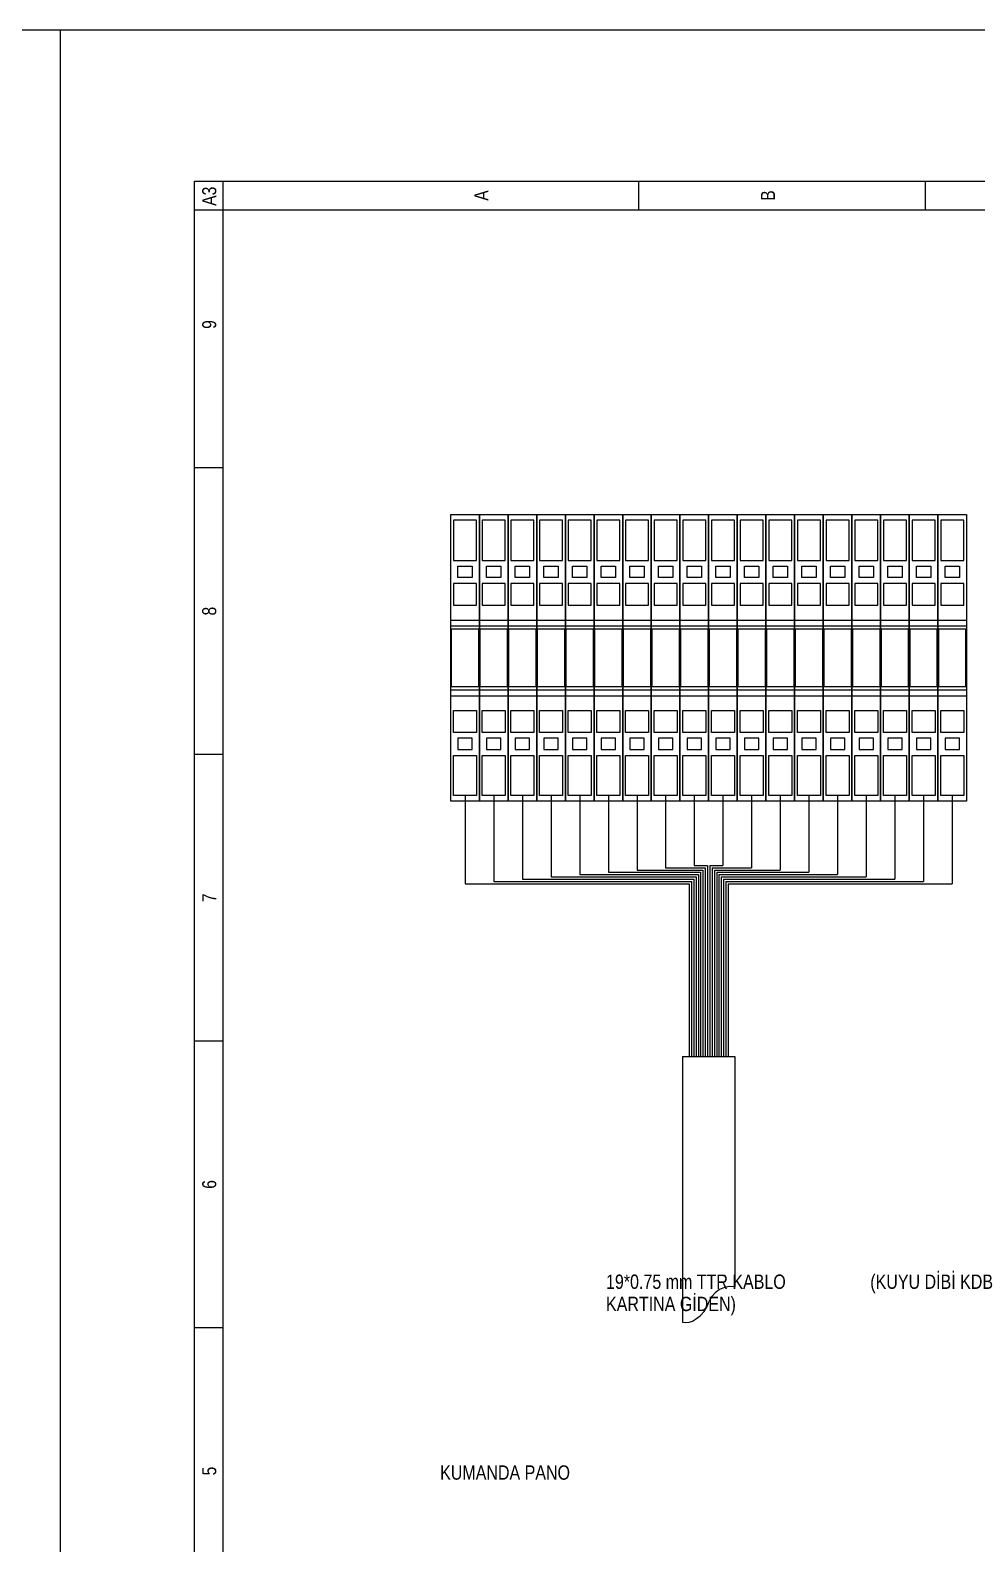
# Model space of a CAD drawing. Header units: centimetres. Extents: x 0 to 12606, y -30 to 2970.
# Drawn here: x 10480.9 to 10793.3, y 2470.6 to 2970 of the extents above; entities that cross this region are included whole.
import ezdxf
from ezdxf.enums import TextEntityAlignment as Align

# ---------------------------------------------------------------- set-up
doc = ezdxf.new("R2010")
doc.units = ezdxf.units.CM
for name, color, linetype in [('SCOTT-CERCEVE', 7, 'CONTINUOUS'), ('SCOTT-ELEKTRIK', 3, 'CONTINUOUS'), ('SCOTT-ELEKTRIK-YAZI', 4, 'CONTINUOUS')]:
    doc.layers.add(name, color=color, linetype=linetype)
doc.styles.get("Standard").update_dxf_attribs({"font": 'arial.ttf', "width": 0.8})

msp = doc.modelspace()

# ---------------------------------------------------------------- linework, layer by layer
at = {"layer": 'SCOTT-CERCEVE'}
msp.add_line((10490.9, 0), (10490.9, 2970), dxfattribs=at)
for points in [[(0, 0), (12605.87, 0), (12605.87, 2970), (0, 2970)], [(100, 0), (12580.87, 0), (12580.87, 2970), (100, 2970)]]:
    msp.add_lwpolyline(points, close=True, dxfattribs=at)
at = {"layer": 'SCOTT-ELEKTRIK'}
for p, q in [((10535.07, 1974.44), (10535.07, 2920.2)), ((10535.07, 2920.2), (11201.83, 2920.2)), ((10544.53, 1983.9), (10544.53, 2920.2)), ((10681.66, 2920.2), (10681.66, 2910.74)), ((10776.24, 2920.2), (10776.24, 2910.74)), ((10535.07, 2910.74), (11164, 2910.74)), ((10544.53, 2825.62), (10535.07, 2825.62)), ((10619.66, 2810.21), (10629.12, 2810.21)), ((10619.66, 2715.63), (10619.66, 2810.21)), ((10620.61, 2808.32), (10620.61, 2795.08)), ((10628.17, 2808.32), (10620.61, 2808.32)), ((10628.17, 2795.08), (10628.17, 2808.32)), ((10629.12, 2810.21), (10638.58, 2810.21)), ((10629.12, 2715.63), (10629.12, 2810.21)), ((10629.12, 2810.21), (10629.12, 2715.63)), ((10630.06, 2808.32), (10630.06, 2795.08)), ((10637.63, 2808.32), (10630.06, 2808.32)), ((10637.63, 2795.08), (10637.63, 2808.32)), ((10638.58, 2810.21), (10648.03, 2810.21)), ((10638.58, 2715.63), (10638.58, 2810.21)), ((10638.58, 2810.21), (10638.58, 2715.63)), ((10639.52, 2808.32), (10639.52, 2795.08)), ((10647.09, 2808.32), (10639.52, 2808.32)), ((10647.09, 2795.08), (10647.09, 2808.32)), ((10648.03, 2810.21), (10657.49, 2810.21)), ((10648.03, 2715.63), (10648.03, 2810.21)), ((10648.03, 2810.21), (10648.03, 2715.63)), ((10648.98, 2808.32), (10648.98, 2795.08)), ((10656.55, 2808.32), (10648.98, 2808.32)), ((10656.55, 2795.08), (10656.55, 2808.32)), ((10657.49, 2810.21), (10666.95, 2810.21)), ((10657.49, 2715.63), (10657.49, 2810.21)), ((10657.49, 2810.21), (10657.49, 2715.63)), ((10658.44, 2808.32), (10658.44, 2795.08)), ((10666, 2808.32), (10658.44, 2808.32)), ((10666, 2795.08), (10666, 2808.32)), ((10666.95, 2810.21), (10676.41, 2810.21)), ((10666.95, 2715.63), (10666.95, 2810.21)), ((10666.95, 2810.21), (10666.95, 2715.63)), ((10667.9, 2808.32), (10667.9, 2795.08)), ((10675.46, 2808.32), (10667.9, 2808.32)), ((10675.46, 2795.08), (10675.46, 2808.32)), ((10676.41, 2810.21), (10685.86, 2810.21)), ((10676.41, 2715.63), (10676.41, 2810.21)), ((10676.41, 2810.21), (10676.41, 2715.63)), ((10677.35, 2808.32), (10677.35, 2795.08)), ((10684.92, 2808.32), (10677.35, 2808.32)), ((10684.92, 2795.08), (10684.92, 2808.32)), ((10685.86, 2810.21), (10695.32, 2810.21)), ((10685.86, 2715.63), (10685.86, 2810.21)), ((10685.86, 2810.21), (10685.86, 2715.63)), ((10686.81, 2808.32), (10686.81, 2795.08)), ((10694.38, 2808.32), (10686.81, 2808.32)), ((10694.38, 2795.08), (10694.38, 2808.32)), ((10695.32, 2810.21), (10704.78, 2810.21)), ((10695.32, 2715.63), (10695.32, 2810.21)), ((10695.32, 2810.21), (10695.32, 2715.63)), ((10696.27, 2808.32), (10696.27, 2795.08)), ((10703.83, 2808.32), (10696.27, 2808.32)), ((10703.83, 2795.08), (10703.83, 2808.32)), ((10704.78, 2810.21), (10714.24, 2810.21)), ((10704.78, 2715.63), (10704.78, 2810.21)), ((10704.78, 2810.21), (10704.78, 2715.63)), ((10705.73, 2808.32), (10705.73, 2795.08)), ((10713.29, 2808.32), (10705.73, 2808.32)), ((10713.29, 2795.08), (10713.29, 2808.32)), ((10714.24, 2810.21), (10723.69, 2810.21)), ((10714.24, 2715.63), (10714.24, 2810.21)), ((10714.24, 2810.21), (10714.24, 2715.63)), ((10715.18, 2808.32), (10715.18, 2795.08)), ((10722.75, 2808.32), (10715.18, 2808.32)), ((10722.75, 2795.08), (10722.75, 2808.32)), ((10723.69, 2810.21), (10733.15, 2810.21)), ((10723.69, 2715.63), (10723.69, 2810.21)), ((10723.69, 2810.21), (10723.69, 2715.63)), ((10724.64, 2808.32), (10724.64, 2795.08)), ((10732.21, 2808.32), (10724.64, 2808.32)), ((10732.21, 2795.08), (10732.21, 2808.32)), ((10733.15, 2810.21), (10742.61, 2810.21)), ((10733.15, 2715.63), (10733.15, 2810.21)), ((10733.15, 2810.21), (10733.15, 2715.63)), ((10734.1, 2808.32), (10734.1, 2795.08)), ((10741.66, 2808.32), (10734.1, 2808.32)), ((10741.66, 2795.08), (10741.66, 2808.32)), ((10742.61, 2810.21), (10752.07, 2810.21)), ((10742.61, 2715.63), (10742.61, 2810.21)), ((10742.61, 2810.21), (10742.61, 2715.63)), ((10743.56, 2808.32), (10743.56, 2795.08)), ((10751.12, 2808.32), (10743.56, 2808.32)), ((10751.12, 2795.08), (10751.12, 2808.32)), ((10752.07, 2810.21), (10761.52, 2810.21)), ((10752.07, 2715.63), (10752.07, 2810.21)), ((10752.07, 2810.21), (10752.07, 2715.63)), ((10753.01, 2808.32), (10753.01, 2795.08)), ((10760.58, 2808.32), (10753.01, 2808.32)), ((10760.58, 2795.08), (10760.58, 2808.32)), ((10761.52, 2810.21), (10770.98, 2810.21)), ((10761.52, 2715.63), (10761.52, 2810.21)), ((10761.52, 2810.21), (10761.52, 2715.63)), ((10762.47, 2808.32), (10762.47, 2795.08)), ((10770.04, 2808.32), (10762.47, 2808.32)), ((10770.04, 2795.08), (10770.04, 2808.32)), ((10770.98, 2810.21), (10780.44, 2810.21)), ((10770.98, 2715.63), (10770.98, 2810.21)), ((10770.98, 2810.21), (10770.98, 2715.63)), ((10771.93, 2808.32), (10771.93, 2795.08)), ((10779.49, 2808.32), (10771.93, 2808.32)), ((10779.49, 2795.08), (10779.49, 2808.32)), ((10780.44, 2810.21), (10789.9, 2810.21)), ((10780.44, 2715.63), (10780.44, 2810.21)), ((10780.44, 2810.21), (10780.44, 2715.63)), ((10781.39, 2808.32), (10781.39, 2795.08)), ((10788.95, 2808.32), (10781.39, 2808.32)), ((10788.95, 2795.08), (10788.95, 2808.32)), ((10789.9, 2810.21), (10789.9, 2715.63)), ((10620.61, 2795.08), (10628.17, 2795.08)), ((10622.03, 2793.18), (10626.75, 2793.18)), ((10622.03, 2789.4), (10622.03, 2793.18)), ((10626.75, 2793.18), (10626.75, 2789.4)), ((10630.06, 2795.08), (10637.63, 2795.08)), ((10631.48, 2793.18), (10636.21, 2793.18)), ((10631.48, 2789.4), (10631.48, 2793.18)), ((10636.21, 2793.18), (10636.21, 2789.4)), ((10639.52, 2795.08), (10647.09, 2795.08)), ((10640.94, 2793.18), (10645.67, 2793.18)), ((10640.94, 2789.4), (10640.94, 2793.18)), ((10645.67, 2793.18), (10645.67, 2789.4)), ((10648.98, 2795.08), (10656.55, 2795.08)), ((10650.4, 2793.18), (10655.13, 2793.18)), ((10650.4, 2789.4), (10650.4, 2793.18)), ((10655.13, 2793.18), (10655.13, 2789.4)), ((10658.44, 2795.08), (10666, 2795.08)), ((10659.86, 2793.18), (10664.58, 2793.18)), ((10659.86, 2789.4), (10659.86, 2793.18)), ((10664.58, 2793.18), (10664.58, 2789.4)), ((10667.9, 2795.08), (10675.46, 2795.08)), ((10669.31, 2793.18), (10674.04, 2793.18)), ((10669.31, 2789.4), (10669.31, 2793.18)), ((10674.04, 2793.18), (10674.04, 2789.4)), ((10677.35, 2795.08), (10684.92, 2795.08)), ((10678.77, 2793.18), (10683.5, 2793.18)), ((10678.77, 2789.4), (10678.77, 2793.18)), ((10683.5, 2793.18), (10683.5, 2789.4)), ((10686.81, 2795.08), (10694.38, 2795.08)), ((10688.23, 2793.18), (10692.96, 2793.18)), ((10688.23, 2789.4), (10688.23, 2793.18)), ((10692.96, 2793.18), (10692.96, 2789.4)), ((10696.27, 2795.08), (10703.83, 2795.08)), ((10697.69, 2793.18), (10702.42, 2793.18)), ((10697.69, 2789.4), (10697.69, 2793.18)), ((10702.42, 2793.18), (10702.42, 2789.4)), ((10705.73, 2795.08), (10713.29, 2795.08)), ((10707.14, 2793.18), (10711.87, 2793.18)), ((10707.14, 2789.4), (10707.14, 2793.18)), ((10711.87, 2793.18), (10711.87, 2789.4)), ((10715.18, 2795.08), (10722.75, 2795.08)), ((10716.6, 2793.18), (10721.33, 2793.18)), ((10716.6, 2789.4), (10716.6, 2793.18)), ((10721.33, 2793.18), (10721.33, 2789.4)), ((10724.64, 2795.08), (10732.21, 2795.08)), ((10726.06, 2793.18), (10730.79, 2793.18)), ((10726.06, 2789.4), (10726.06, 2793.18)), ((10730.79, 2793.18), (10730.79, 2789.4)), ((10734.1, 2795.08), (10741.66, 2795.08)), ((10735.52, 2793.18), (10740.25, 2793.18)), ((10735.52, 2789.4), (10735.52, 2793.18)), ((10740.25, 2793.18), (10740.25, 2789.4)), ((10743.56, 2795.08), (10751.12, 2795.08)), ((10744.97, 2793.18), (10749.7, 2793.18)), ((10744.97, 2789.4), (10744.97, 2793.18)), ((10749.7, 2793.18), (10749.7, 2789.4)), ((10753.01, 2795.08), (10760.58, 2795.08)), ((10754.43, 2793.18), (10759.16, 2793.18)), ((10754.43, 2789.4), (10754.43, 2793.18)), ((10759.16, 2793.18), (10759.16, 2789.4)), ((10762.47, 2795.08), (10770.04, 2795.08)), ((10763.89, 2793.18), (10768.62, 2793.18)), ((10763.89, 2789.4), (10763.89, 2793.18)), ((10768.62, 2793.18), (10768.62, 2789.4)), ((10771.93, 2795.08), (10779.49, 2795.08)), ((10773.35, 2793.18), (10778.08, 2793.18)), ((10773.35, 2789.4), (10773.35, 2793.18)), ((10778.08, 2793.18), (10778.08, 2789.4)), ((10781.39, 2795.08), (10788.95, 2795.08)), ((10782.8, 2793.18), (10787.53, 2793.18)), ((10782.8, 2789.4), (10782.8, 2793.18)), ((10787.53, 2793.18), (10787.53, 2789.4)), ((10628.17, 2787.51), (10620.61, 2787.51)), ((10620.61, 2787.51), (10620.61, 2780.32)), ((10626.75, 2789.4), (10622.03, 2789.4)), ((10628.17, 2780.32), (10628.17, 2787.51)), ((10637.63, 2787.51), (10630.06, 2787.51)), ((10630.06, 2787.51), (10630.06, 2780.32)), ((10636.21, 2789.4), (10631.48, 2789.4)), ((10637.63, 2780.32), (10637.63, 2787.51)), ((10647.09, 2787.51), (10639.52, 2787.51)), ((10639.52, 2787.51), (10639.52, 2780.32)), ((10645.67, 2789.4), (10640.94, 2789.4)), ((10647.09, 2780.32), (10647.09, 2787.51)), ((10656.55, 2787.51), (10648.98, 2787.51)), ((10648.98, 2787.51), (10648.98, 2780.32)), ((10655.13, 2789.4), (10650.4, 2789.4)), ((10656.55, 2780.32), (10656.55, 2787.51)), ((10666, 2787.51), (10658.44, 2787.51)), ((10658.44, 2787.51), (10658.44, 2780.32)), ((10664.58, 2789.4), (10659.86, 2789.4)), ((10666, 2780.32), (10666, 2787.51)), ((10675.46, 2787.51), (10667.9, 2787.51)), ((10667.9, 2787.51), (10667.9, 2780.32)), ((10674.04, 2789.4), (10669.31, 2789.4)), ((10675.46, 2780.32), (10675.46, 2787.51)), ((10684.92, 2787.51), (10677.35, 2787.51)), ((10677.35, 2787.51), (10677.35, 2780.32)), ((10683.5, 2789.4), (10678.77, 2789.4)), ((10684.92, 2780.32), (10684.92, 2787.51)), ((10694.38, 2787.51), (10686.81, 2787.51)), ((10686.81, 2787.51), (10686.81, 2780.32)), ((10692.96, 2789.4), (10688.23, 2789.4)), ((10694.38, 2780.32), (10694.38, 2787.51)), ((10703.83, 2787.51), (10696.27, 2787.51)), ((10696.27, 2787.51), (10696.27, 2780.32)), ((10702.42, 2789.4), (10697.69, 2789.4)), ((10703.83, 2780.32), (10703.83, 2787.51)), ((10713.29, 2787.51), (10705.73, 2787.51)), ((10705.73, 2787.51), (10705.73, 2780.32)), ((10711.87, 2789.4), (10707.14, 2789.4)), ((10713.29, 2780.32), (10713.29, 2787.51)), ((10722.75, 2787.51), (10715.18, 2787.51)), ((10715.18, 2787.51), (10715.18, 2780.32)), ((10721.33, 2789.4), (10716.6, 2789.4)), ((10722.75, 2780.32), (10722.75, 2787.51)), ((10732.21, 2787.51), (10724.64, 2787.51)), ((10724.64, 2787.51), (10724.64, 2780.32)), ((10730.79, 2789.4), (10726.06, 2789.4)), ((10732.21, 2780.32), (10732.21, 2787.51)), ((10741.66, 2787.51), (10734.1, 2787.51)), ((10734.1, 2787.51), (10734.1, 2780.32)), ((10740.25, 2789.4), (10735.52, 2789.4)), ((10741.66, 2780.32), (10741.66, 2787.51)), ((10751.12, 2787.51), (10743.56, 2787.51)), ((10743.56, 2787.51), (10743.56, 2780.32)), ((10749.7, 2789.4), (10744.97, 2789.4)), ((10751.12, 2780.32), (10751.12, 2787.51)), ((10760.58, 2787.51), (10753.01, 2787.51)), ((10753.01, 2787.51), (10753.01, 2780.32)), ((10759.16, 2789.4), (10754.43, 2789.4)), ((10760.58, 2780.32), (10760.58, 2787.51)), ((10770.04, 2787.51), (10762.47, 2787.51)), ((10762.47, 2787.51), (10762.47, 2780.32)), ((10768.62, 2789.4), (10763.89, 2789.4)), ((10770.04, 2780.32), (10770.04, 2787.51)), ((10779.49, 2787.51), (10771.93, 2787.51)), ((10771.93, 2787.51), (10771.93, 2780.32)), ((10778.08, 2789.4), (10773.35, 2789.4)), ((10779.49, 2780.32), (10779.49, 2787.51)), ((10788.95, 2787.51), (10781.39, 2787.51)), ((10781.39, 2787.51), (10781.39, 2780.32)), ((10787.53, 2789.4), (10782.8, 2789.4)), ((10788.95, 2780.32), (10788.95, 2787.51)), ((10620.61, 2780.32), (10628.17, 2780.32)), ((10630.06, 2780.32), (10637.63, 2780.32)), ((10639.52, 2780.32), (10647.09, 2780.32)), ((10648.98, 2780.32), (10656.55, 2780.32)), ((10658.44, 2780.32), (10666, 2780.32)), ((10667.9, 2780.32), (10675.46, 2780.32)), ((10677.35, 2780.32), (10684.92, 2780.32)), ((10686.81, 2780.32), (10694.38, 2780.32)), ((10696.27, 2780.32), (10703.83, 2780.32)), ((10705.73, 2780.32), (10713.29, 2780.32)), ((10715.18, 2780.32), (10722.75, 2780.32)), ((10724.64, 2780.32), (10732.21, 2780.32)), ((10734.1, 2780.32), (10741.66, 2780.32)), ((10743.56, 2780.32), (10751.12, 2780.32)), ((10753.01, 2780.32), (10760.58, 2780.32)), ((10762.47, 2780.32), (10770.04, 2780.32)), ((10771.93, 2780.32), (10779.49, 2780.32)), ((10781.39, 2780.32), (10788.95, 2780.32)), ((10619.66, 2775.4), (10629.12, 2775.4)), ((10619.66, 2773.51), (10629.12, 2773.51)), ((10619.85, 2772.38), (10619.85, 2753.46)), ((10628.93, 2772.38), (10619.85, 2772.38)), ((10628.93, 2753.46), (10628.93, 2772.38)), ((10629.12, 2775.4), (10638.58, 2775.4)), ((10629.12, 2773.51), (10638.58, 2773.51)), ((10629.31, 2772.38), (10629.31, 2753.46)), ((10638.39, 2772.38), (10629.31, 2772.38)), ((10638.39, 2753.46), (10638.39, 2772.38)), ((10638.58, 2775.4), (10648.03, 2775.4)), ((10638.58, 2773.51), (10648.03, 2773.51)), ((10638.77, 2772.38), (10638.77, 2753.46)), ((10647.85, 2772.38), (10638.77, 2772.38)), ((10647.85, 2753.46), (10647.85, 2772.38)), ((10648.03, 2775.4), (10657.49, 2775.4)), ((10648.03, 2773.51), (10657.49, 2773.51)), ((10648.22, 2772.38), (10648.22, 2753.46)), ((10657.3, 2772.38), (10648.22, 2772.38)), ((10657.3, 2753.46), (10657.3, 2772.38)), ((10657.49, 2775.4), (10666.95, 2775.4)), ((10657.49, 2773.51), (10666.95, 2773.51)), ((10657.68, 2772.38), (10657.68, 2753.46)), ((10666.76, 2772.38), (10657.68, 2772.38)), ((10666.76, 2753.46), (10666.76, 2772.38)), ((10666.95, 2775.4), (10676.41, 2775.4)), ((10666.95, 2773.51), (10676.41, 2773.51)), ((10667.14, 2772.38), (10667.14, 2753.46)), ((10676.22, 2772.38), (10667.14, 2772.38)), ((10676.22, 2753.46), (10676.22, 2772.38)), ((10676.41, 2775.4), (10685.86, 2775.4)), ((10676.41, 2773.51), (10685.86, 2773.51)), ((10676.6, 2772.38), (10676.6, 2753.46)), ((10685.68, 2772.38), (10676.6, 2772.38)), ((10685.68, 2753.46), (10685.68, 2772.38)), ((10685.86, 2775.4), (10695.32, 2775.4)), ((10685.86, 2773.51), (10695.32, 2773.51)), ((10686.05, 2772.38), (10686.05, 2753.46)), ((10695.13, 2772.38), (10686.05, 2772.38)), ((10695.13, 2753.46), (10695.13, 2772.38)), ((10695.32, 2775.4), (10704.78, 2775.4)), ((10695.32, 2773.51), (10704.78, 2773.51)), ((10695.51, 2772.38), (10695.51, 2753.46)), ((10704.59, 2772.38), (10695.51, 2772.38)), ((10704.59, 2753.46), (10704.59, 2772.38)), ((10704.78, 2775.4), (10714.24, 2775.4)), ((10704.78, 2773.51), (10714.24, 2773.51)), ((10704.97, 2772.38), (10704.97, 2753.46)), ((10714.05, 2772.38), (10704.97, 2772.38)), ((10714.05, 2753.46), (10714.05, 2772.38)), ((10714.24, 2775.4), (10723.69, 2775.4)), ((10714.24, 2773.51), (10723.69, 2773.51)), ((10714.43, 2772.38), (10714.43, 2753.46)), ((10723.51, 2772.38), (10714.43, 2772.38)), ((10723.51, 2753.46), (10723.51, 2772.38)), ((10723.69, 2775.4), (10733.15, 2775.4)), ((10723.69, 2773.51), (10733.15, 2773.51)), ((10723.88, 2772.38), (10723.88, 2753.46)), ((10732.96, 2772.38), (10723.88, 2772.38)), ((10732.96, 2753.46), (10732.96, 2772.38)), ((10733.15, 2775.4), (10742.61, 2775.4)), ((10733.15, 2773.51), (10742.61, 2773.51)), ((10733.34, 2772.38), (10733.34, 2753.46)), ((10742.42, 2772.38), (10733.34, 2772.38)), ((10742.42, 2753.46), (10742.42, 2772.38)), ((10742.61, 2775.4), (10752.07, 2775.4)), ((10742.61, 2773.51), (10752.07, 2773.51)), ((10742.8, 2772.38), (10742.8, 2753.46)), ((10751.88, 2772.38), (10742.8, 2772.38)), ((10751.88, 2753.46), (10751.88, 2772.38)), ((10752.07, 2775.4), (10761.52, 2775.4)), ((10752.07, 2773.51), (10761.52, 2773.51)), ((10752.26, 2772.38), (10752.26, 2753.46)), ((10761.34, 2772.38), (10752.26, 2772.38)), ((10761.34, 2753.46), (10761.34, 2772.38)), ((10761.52, 2775.4), (10770.98, 2775.4)), ((10761.52, 2773.51), (10770.98, 2773.51)), ((10761.71, 2772.38), (10761.71, 2753.46)), ((10770.79, 2772.38), (10761.71, 2772.38)), ((10770.79, 2753.46), (10770.79, 2772.38)), ((10770.98, 2775.4), (10780.44, 2775.4)), ((10770.98, 2773.51), (10780.44, 2773.51)), ((10771.17, 2772.38), (10771.17, 2753.46)), ((10780.25, 2772.38), (10771.17, 2772.38)), ((10780.25, 2753.46), (10780.25, 2772.38)), ((10780.44, 2775.4), (10789.9, 2775.4)), ((10780.44, 2773.51), (10789.9, 2773.51)), ((10780.63, 2772.38), (10780.63, 2753.46)), ((10789.71, 2772.38), (10780.63, 2772.38)), ((10789.71, 2753.46), (10789.71, 2772.38)), ((10619.66, 2752.33), (10629.12, 2752.33)), ((10619.85, 2753.46), (10628.93, 2753.46)), ((10629.12, 2752.33), (10638.58, 2752.33)), ((10629.31, 2753.46), (10638.39, 2753.46)), ((10638.58, 2752.33), (10648.03, 2752.33)), ((10638.77, 2753.46), (10647.85, 2753.46)), ((10648.03, 2752.33), (10657.49, 2752.33)), ((10648.22, 2753.46), (10657.3, 2753.46)), ((10657.49, 2752.33), (10666.95, 2752.33)), ((10657.68, 2753.46), (10666.76, 2753.46)), ((10666.95, 2752.33), (10676.41, 2752.33)), ((10667.14, 2753.46), (10676.22, 2753.46)), ((10676.41, 2752.33), (10685.86, 2752.33)), ((10676.6, 2753.46), (10685.68, 2753.46)), ((10685.86, 2752.33), (10695.32, 2752.33)), ((10686.05, 2753.46), (10695.13, 2753.46)), ((10695.32, 2752.33), (10704.78, 2752.33)), ((10695.51, 2753.46), (10704.59, 2753.46)), ((10704.78, 2752.33), (10714.24, 2752.33)), ((10704.97, 2753.46), (10714.05, 2753.46)), ((10714.24, 2752.33), (10723.69, 2752.33)), ((10714.43, 2753.46), (10723.51, 2753.46)), ((10723.69, 2752.33), (10733.15, 2752.33)), ((10723.88, 2753.46), (10732.96, 2753.46)), ((10733.15, 2752.33), (10742.61, 2752.33)), ((10733.34, 2753.46), (10742.42, 2753.46)), ((10742.61, 2752.33), (10752.07, 2752.33)), ((10742.8, 2753.46), (10751.88, 2753.46)), ((10752.07, 2752.33), (10761.52, 2752.33)), ((10752.26, 2753.46), (10761.34, 2753.46)), ((10761.52, 2752.33), (10770.98, 2752.33)), ((10761.71, 2753.46), (10770.79, 2753.46)), ((10770.98, 2752.33), (10780.44, 2752.33)), ((10771.17, 2753.46), (10780.25, 2753.46)), ((10780.44, 2752.33), (10789.9, 2752.33)), ((10780.63, 2753.46), (10789.71, 2753.46)), ((10619.66, 2750.44), (10629.12, 2750.44)), ((10629.12, 2750.44), (10638.58, 2750.44)), ((10638.58, 2750.44), (10648.03, 2750.44)), ((10648.03, 2750.44), (10657.49, 2750.44)), ((10657.49, 2750.44), (10666.95, 2750.44)), ((10666.95, 2750.44), (10676.41, 2750.44)), ((10676.41, 2750.44), (10685.86, 2750.44)), ((10685.86, 2750.44), (10695.32, 2750.44)), ((10695.32, 2750.44), (10704.78, 2750.44)), ((10704.78, 2750.44), (10714.24, 2750.44)), ((10714.24, 2750.44), (10723.69, 2750.44)), ((10723.69, 2750.44), (10733.15, 2750.44)), ((10733.15, 2750.44), (10742.61, 2750.44)), ((10742.61, 2750.44), (10752.07, 2750.44)), ((10752.07, 2750.44), (10761.52, 2750.44)), ((10761.52, 2750.44), (10770.98, 2750.44)), ((10770.98, 2750.44), (10780.44, 2750.44)), ((10780.44, 2750.44), (10789.9, 2750.44)), ((10620.61, 2745.52), (10628.17, 2745.52)), ((10620.61, 2738.33), (10620.61, 2745.52)), ((10628.17, 2745.52), (10628.17, 2738.33)), ((10630.06, 2745.52), (10637.63, 2745.52)), ((10630.06, 2738.33), (10630.06, 2745.52)), ((10637.63, 2745.52), (10637.63, 2738.33)), ((10639.52, 2745.52), (10647.09, 2745.52)), ((10639.52, 2738.33), (10639.52, 2745.52)), ((10647.09, 2745.52), (10647.09, 2738.33)), ((10648.98, 2745.52), (10656.55, 2745.52)), ((10648.98, 2738.33), (10648.98, 2745.52)), ((10656.55, 2745.52), (10656.55, 2738.33)), ((10658.44, 2745.52), (10666, 2745.52)), ((10658.44, 2738.33), (10658.44, 2745.52)), ((10666, 2745.52), (10666, 2738.33)), ((10667.9, 2745.52), (10675.46, 2745.52)), ((10667.9, 2738.33), (10667.9, 2745.52)), ((10675.46, 2745.52), (10675.46, 2738.33)), ((10677.35, 2745.52), (10684.92, 2745.52)), ((10677.35, 2738.33), (10677.35, 2745.52)), ((10684.92, 2745.52), (10684.92, 2738.33)), ((10686.81, 2745.52), (10694.38, 2745.52)), ((10686.81, 2738.33), (10686.81, 2745.52)), ((10694.38, 2745.52), (10694.38, 2738.33)), ((10696.27, 2745.52), (10703.83, 2745.52)), ((10696.27, 2738.33), (10696.27, 2745.52)), ((10703.83, 2745.52), (10703.83, 2738.33)), ((10705.73, 2745.52), (10713.29, 2745.52)), ((10705.73, 2738.33), (10705.73, 2745.52)), ((10713.29, 2745.52), (10713.29, 2738.33)), ((10715.18, 2745.52), (10722.75, 2745.52)), ((10715.18, 2738.33), (10715.18, 2745.52)), ((10722.75, 2745.52), (10722.75, 2738.33)), ((10724.64, 2745.52), (10732.21, 2745.52)), ((10724.64, 2738.33), (10724.64, 2745.52)), ((10732.21, 2745.52), (10732.21, 2738.33)), ((10734.1, 2745.52), (10741.66, 2745.52)), ((10734.1, 2738.33), (10734.1, 2745.52)), ((10741.66, 2745.52), (10741.66, 2738.33)), ((10743.56, 2745.52), (10751.12, 2745.52)), ((10743.56, 2738.33), (10743.56, 2745.52)), ((10751.12, 2745.52), (10751.12, 2738.33)), ((10753.01, 2745.52), (10760.58, 2745.52)), ((10753.01, 2738.33), (10753.01, 2745.52)), ((10760.58, 2745.52), (10760.58, 2738.33)), ((10762.47, 2745.52), (10770.04, 2745.52)), ((10762.47, 2738.33), (10762.47, 2745.52)), ((10770.04, 2745.52), (10770.04, 2738.33)), ((10771.93, 2745.52), (10779.49, 2745.52)), ((10771.93, 2738.33), (10771.93, 2745.52)), ((10779.49, 2745.52), (10779.49, 2738.33)), ((10781.39, 2745.52), (10788.95, 2745.52)), ((10781.39, 2738.33), (10781.39, 2745.52)), ((10788.95, 2745.52), (10788.95, 2738.33)), ((10628.17, 2738.33), (10620.61, 2738.33)), ((10637.63, 2738.33), (10630.06, 2738.33)), ((10647.09, 2738.33), (10639.52, 2738.33)), ((10656.55, 2738.33), (10648.98, 2738.33)), ((10666, 2738.33), (10658.44, 2738.33)), ((10675.46, 2738.33), (10667.9, 2738.33)), ((10684.92, 2738.33), (10677.35, 2738.33)), ((10694.38, 2738.33), (10686.81, 2738.33)), ((10703.83, 2738.33), (10696.27, 2738.33)), ((10713.29, 2738.33), (10705.73, 2738.33)), ((10722.75, 2738.33), (10715.18, 2738.33)), ((10732.21, 2738.33), (10724.64, 2738.33)), ((10741.66, 2738.33), (10734.1, 2738.33)), ((10751.12, 2738.33), (10743.56, 2738.33)), ((10760.58, 2738.33), (10753.01, 2738.33)), ((10770.04, 2738.33), (10762.47, 2738.33)), ((10779.49, 2738.33), (10771.93, 2738.33)), ((10788.95, 2738.33), (10781.39, 2738.33)), ((10626.75, 2736.44), (10622.03, 2736.44)), ((10622.03, 2736.44), (10622.03, 2732.66)), ((10622.03, 2732.66), (10626.75, 2732.66)), ((10626.75, 2732.66), (10626.75, 2736.44)), ((10636.21, 2736.44), (10631.48, 2736.44)), ((10631.48, 2736.44), (10631.48, 2732.66)), ((10631.48, 2732.66), (10636.21, 2732.66)), ((10636.21, 2732.66), (10636.21, 2736.44)), ((10645.67, 2736.44), (10640.94, 2736.44)), ((10640.94, 2736.44), (10640.94, 2732.66)), ((10640.94, 2732.66), (10645.67, 2732.66)), ((10645.67, 2732.66), (10645.67, 2736.44)), ((10655.13, 2736.44), (10650.4, 2736.44)), ((10650.4, 2736.44), (10650.4, 2732.66)), ((10650.4, 2732.66), (10655.13, 2732.66)), ((10655.13, 2732.66), (10655.13, 2736.44)), ((10664.58, 2736.44), (10659.86, 2736.44)), ((10659.86, 2736.44), (10659.86, 2732.66)), ((10659.86, 2732.66), (10664.58, 2732.66)), ((10664.58, 2732.66), (10664.58, 2736.44)), ((10674.04, 2736.44), (10669.31, 2736.44)), ((10669.31, 2736.44), (10669.31, 2732.66)), ((10669.31, 2732.66), (10674.04, 2732.66)), ((10674.04, 2732.66), (10674.04, 2736.44)), ((10683.5, 2736.44), (10678.77, 2736.44)), ((10678.77, 2736.44), (10678.77, 2732.66)), ((10678.77, 2732.66), (10683.5, 2732.66)), ((10683.5, 2732.66), (10683.5, 2736.44)), ((10692.96, 2736.44), (10688.23, 2736.44)), ((10688.23, 2736.44), (10688.23, 2732.66)), ((10688.23, 2732.66), (10692.96, 2732.66)), ((10692.96, 2732.66), (10692.96, 2736.44)), ((10702.42, 2736.44), (10697.69, 2736.44)), ((10697.69, 2736.44), (10697.69, 2732.66)), ((10697.69, 2732.66), (10702.42, 2732.66)), ((10702.42, 2732.66), (10702.42, 2736.44)), ((10711.87, 2736.44), (10707.14, 2736.44)), ((10707.14, 2736.44), (10707.14, 2732.66)), ((10707.14, 2732.66), (10711.87, 2732.66)), ((10711.87, 2732.66), (10711.87, 2736.44)), ((10721.33, 2736.44), (10716.6, 2736.44)), ((10716.6, 2736.44), (10716.6, 2732.66)), ((10716.6, 2732.66), (10721.33, 2732.66)), ((10721.33, 2732.66), (10721.33, 2736.44)), ((10730.79, 2736.44), (10726.06, 2736.44)), ((10726.06, 2736.44), (10726.06, 2732.66)), ((10726.06, 2732.66), (10730.79, 2732.66)), ((10730.79, 2732.66), (10730.79, 2736.44)), ((10740.25, 2736.44), (10735.52, 2736.44)), ((10735.52, 2736.44), (10735.52, 2732.66)), ((10735.52, 2732.66), (10740.25, 2732.66)), ((10740.25, 2732.66), (10740.25, 2736.44)), ((10749.7, 2736.44), (10744.97, 2736.44)), ((10744.97, 2736.44), (10744.97, 2732.66)), ((10744.97, 2732.66), (10749.7, 2732.66)), ((10749.7, 2732.66), (10749.7, 2736.44)), ((10759.16, 2736.44), (10754.43, 2736.44)), ((10754.43, 2736.44), (10754.43, 2732.66)), ((10754.43, 2732.66), (10759.16, 2732.66)), ((10759.16, 2732.66), (10759.16, 2736.44)), ((10768.62, 2736.44), (10763.89, 2736.44)), ((10763.89, 2736.44), (10763.89, 2732.66)), ((10763.89, 2732.66), (10768.62, 2732.66)), ((10768.62, 2732.66), (10768.62, 2736.44)), ((10778.08, 2736.44), (10773.35, 2736.44)), ((10773.35, 2736.44), (10773.35, 2732.66)), ((10773.35, 2732.66), (10778.08, 2732.66)), ((10778.08, 2732.66), (10778.08, 2736.44)), ((10787.53, 2736.44), (10782.8, 2736.44)), ((10782.8, 2736.44), (10782.8, 2732.66)), ((10782.8, 2732.66), (10787.53, 2732.66)), ((10787.53, 2732.66), (10787.53, 2736.44)), ((10544.53, 2731.05), (10535.07, 2731.05)), ((10620.61, 2717.52), (10620.61, 2730.76)), ((10620.61, 2730.76), (10628.17, 2730.76)), ((10628.17, 2730.76), (10628.17, 2717.52)), ((10630.06, 2717.52), (10630.06, 2730.76)), ((10630.06, 2730.76), (10637.63, 2730.76)), ((10637.63, 2730.76), (10637.63, 2717.52)), ((10639.52, 2717.52), (10639.52, 2730.76)), ((10639.52, 2730.76), (10647.09, 2730.76)), ((10647.09, 2730.76), (10647.09, 2717.52)), ((10648.98, 2717.52), (10648.98, 2730.76)), ((10648.98, 2730.76), (10656.55, 2730.76)), ((10656.55, 2730.76), (10656.55, 2717.52)), ((10658.44, 2717.52), (10658.44, 2730.76)), ((10658.44, 2730.76), (10666, 2730.76)), ((10666, 2730.76), (10666, 2717.52)), ((10667.9, 2717.52), (10667.9, 2730.76)), ((10667.9, 2730.76), (10675.46, 2730.76)), ((10675.46, 2730.76), (10675.46, 2717.52)), ((10677.35, 2717.52), (10677.35, 2730.76)), ((10677.35, 2730.76), (10684.92, 2730.76)), ((10684.92, 2730.76), (10684.92, 2717.52)), ((10686.81, 2717.52), (10686.81, 2730.76)), ((10686.81, 2730.76), (10694.38, 2730.76)), ((10694.38, 2730.76), (10694.38, 2717.52)), ((10696.27, 2717.52), (10696.27, 2730.76)), ((10696.27, 2730.76), (10703.83, 2730.76)), ((10703.83, 2730.76), (10703.83, 2717.52)), ((10705.73, 2717.52), (10705.73, 2730.76)), ((10705.73, 2730.76), (10713.29, 2730.76)), ((10713.29, 2730.76), (10713.29, 2717.52)), ((10715.18, 2717.52), (10715.18, 2730.76)), ((10715.18, 2730.76), (10722.75, 2730.76)), ((10722.75, 2730.76), (10722.75, 2717.52)), ((10724.64, 2717.52), (10724.64, 2730.76)), ((10724.64, 2730.76), (10732.21, 2730.76)), ((10732.21, 2730.76), (10732.21, 2717.52)), ((10734.1, 2717.52), (10734.1, 2730.76)), ((10734.1, 2730.76), (10741.66, 2730.76)), ((10741.66, 2730.76), (10741.66, 2717.52)), ((10743.56, 2717.52), (10743.56, 2730.76)), ((10743.56, 2730.76), (10751.12, 2730.76)), ((10751.12, 2730.76), (10751.12, 2717.52)), ((10753.01, 2717.52), (10753.01, 2730.76)), ((10753.01, 2730.76), (10760.58, 2730.76)), ((10760.58, 2730.76), (10760.58, 2717.52)), ((10762.47, 2717.52), (10762.47, 2730.76)), ((10762.47, 2730.76), (10770.04, 2730.76)), ((10770.04, 2730.76), (10770.04, 2717.52)), ((10771.93, 2717.52), (10771.93, 2730.76)), ((10771.93, 2730.76), (10779.49, 2730.76)), ((10779.49, 2730.76), (10779.49, 2717.52)), ((10781.39, 2717.52), (10781.39, 2730.76)), ((10781.39, 2730.76), (10788.95, 2730.76)), ((10788.95, 2730.76), (10788.95, 2717.52)), ((10628.17, 2717.52), (10620.61, 2717.52)), ((10624.39, 2717.52), (10624.39, 2688.38)), ((10637.63, 2717.52), (10630.06, 2717.52)), ((10633.85, 2717.52), (10633.85, 2689.14)), ((10647.09, 2717.52), (10639.52, 2717.52)), ((10643.31, 2717.52), (10643.31, 2689.89)), ((10656.55, 2717.52), (10648.98, 2717.52)), ((10652.76, 2717.52), (10652.76, 2690.65)), ((10666, 2717.52), (10658.44, 2717.52)), ((10662.22, 2717.52), (10662.22, 2691.41)), ((10675.46, 2717.52), (10667.9, 2717.52)), ((10671.68, 2717.52), (10671.68, 2692.16)), ((10684.92, 2717.52), (10677.35, 2717.52)), ((10681.14, 2717.52), (10681.14, 2692.92)), ((10694.38, 2717.52), (10686.81, 2717.52)), ((10690.59, 2717.52), (10690.59, 2693.68)), ((10703.83, 2717.52), (10696.27, 2717.52)), ((10700.05, 2717.52), (10700.05, 2694.43)), ((10713.29, 2717.52), (10705.73, 2717.52)), ((10709.51, 2717.52), (10709.51, 2694.43)), ((10722.75, 2717.52), (10715.18, 2717.52)), ((10718.97, 2717.52), (10718.97, 2693.68)), ((10732.21, 2717.52), (10724.64, 2717.52)), ((10728.42, 2717.52), (10728.42, 2692.92)), ((10741.66, 2717.52), (10734.1, 2717.52)), ((10737.88, 2717.52), (10737.88, 2692.16)), ((10751.12, 2717.52), (10743.56, 2717.52)), ((10747.34, 2717.52), (10747.34, 2691.41)), ((10760.58, 2717.52), (10753.01, 2717.52)), ((10756.8, 2717.52), (10756.8, 2690.65)), ((10770.04, 2717.52), (10762.47, 2717.52)), ((10766.25, 2717.52), (10766.25, 2689.89)), ((10779.49, 2717.52), (10771.93, 2717.52)), ((10775.71, 2717.52), (10775.71, 2689.14)), ((10788.95, 2717.52), (10781.39, 2717.52)), ((10785.17, 2717.52), (10785.17, 2688.38)), ((10629.12, 2715.63), (10619.66, 2715.63)), ((10638.58, 2715.63), (10629.12, 2715.63)), ((10648.03, 2715.63), (10638.58, 2715.63)), ((10657.49, 2715.63), (10648.03, 2715.63)), ((10666.95, 2715.63), (10657.49, 2715.63)), ((10676.41, 2715.63), (10666.95, 2715.63)), ((10685.86, 2715.63), (10676.41, 2715.63)), ((10695.32, 2715.63), (10685.86, 2715.63)), ((10704.78, 2715.63), (10695.32, 2715.63)), ((10714.24, 2715.63), (10704.78, 2715.63)), ((10723.69, 2715.63), (10714.24, 2715.63)), ((10733.15, 2715.63), (10723.69, 2715.63)), ((10742.61, 2715.63), (10733.15, 2715.63)), ((10752.07, 2715.63), (10742.61, 2715.63)), ((10761.52, 2715.63), (10752.07, 2715.63)), ((10770.98, 2715.63), (10761.52, 2715.63)), ((10780.44, 2715.63), (10770.98, 2715.63)), ((10789.9, 2715.63), (10780.44, 2715.63)), ((10671.68, 2692.16), (10702.13, 2692.16)), ((10681.14, 2692.92), (10702.89, 2692.92)), ((10690.59, 2693.68), (10703.64, 2693.68)), ((10700.05, 2694.43), (10704.4, 2694.43)), ((10702.13, 2692.16), (10702.13, 2631.44)), ((10702.89, 2692.92), (10702.89, 2631.44)), ((10703.64, 2693.68), (10703.64, 2631.44)), ((10704.4, 2694.43), (10704.4, 2631.44)), ((10705.16, 2694.43), (10705.16, 2631.44)), ((10705.16, 2694.43), (10709.51, 2694.43)), ((10705.91, 2693.68), (10705.91, 2631.44)), ((10705.91, 2693.68), (10718.97, 2693.68)), ((10706.67, 2692.92), (10706.67, 2631.44)), ((10706.67, 2692.92), (10728.42, 2692.92)), ((10707.43, 2692.16), (10707.43, 2631.44)), ((10707.43, 2692.16), (10737.88, 2692.16)), ((10624.39, 2688.38), (10698.35, 2688.38)), ((10633.85, 2689.14), (10699.11, 2689.14)), ((10643.31, 2689.89), (10699.86, 2689.89)), ((10652.76, 2690.65), (10700.62, 2690.65)), ((10662.22, 2691.41), (10701.38, 2691.41)), ((10698.35, 2688.38), (10698.35, 2631.44)), ((10699.11, 2689.14), (10699.11, 2631.44)), ((10699.86, 2689.89), (10699.86, 2631.44)), ((10700.62, 2690.65), (10700.62, 2631.44)), ((10701.38, 2691.41), (10701.38, 2631.44)), ((10708.18, 2691.41), (10708.18, 2631.44)), ((10708.18, 2691.41), (10747.34, 2691.41)), ((10708.94, 2690.65), (10708.94, 2631.44)), ((10708.94, 2690.65), (10756.8, 2690.65)), ((10709.7, 2689.89), (10709.7, 2631.44)), ((10709.7, 2689.89), (10766.25, 2689.89)), ((10710.45, 2689.14), (10710.45, 2631.44)), ((10710.45, 2689.14), (10775.71, 2689.14)), ((10711.21, 2688.38), (10711.21, 2631.44)), ((10711.21, 2688.38), (10785.17, 2688.38)), ((10544.53, 2636.47), (10535.07, 2636.47)), ((10696.13, 2631.44), (10713.42, 2631.44)), ((10696.13, 2631.44), (10696.13, 2543.78)), ((10713.42, 2631.44), (10713.42, 2555.43)), ((10544.53, 2541.9), (10535.07, 2541.9))]:
    msp.add_line(p, q, dxfattribs=at)
for points in [[(10713.42, 2555.43), (10711.69, 2555.47), (10709.99, 2555.14), (10708.39, 2554.46), (10706.98, 2553.46), (10705.8, 2552.19), (10704.92, 2550.7)], [(10700.4, 2544.68), (10701.97, 2545.8), (10703.28, 2547.22), (10704.28, 2548.87), (10704.92, 2550.7)], [(10696.13, 2543.78), (10697.25, 2543.66), (10698.36, 2543.78), (10699.42, 2544.12), (10700.4, 2544.68)]]:
    msp.add_lwpolyline(points, dxfattribs=at)

# ---------------------------------------------------------------- texts
at = {"layer": 'SCOTT-ELEKTRIK-YAZI', "width": 0.8}
msp.add_text('A3', height=4.634, rotation=90, dxfattribs=at).set_placement((10542.26, 2912.07))
for s, p in [('A', (10632.11, 2915.47)), ('B', (10726.68, 2915.47)), ('9', (10542.26, 2872.91)), ('8', (10542.26, 2778.34)), ('7', (10542.26, 2683.76)), ('6', (10542.26, 2589.18)), ('5', (10542.26, 2494.61))]:
    msp.add_text(s, height=4.63, rotation=90, dxfattribs=at).set_placement(p, align=Align.CENTER)
for s, p in [('19*0.75 mm TTR KABLO                   (KUYU DİBİ KDB', (10670.91, 2559.45)), ('KARTINA GİDEN)', (10670.91, 2552.12)), ('KUMANDA PANO', (10616.16, 2496.49))]:
    msp.add_text(s, height=4.7288, dxfattribs=at).set_placement(p, align=Align.TOP_LEFT)

doc.saveas('drawing.dxf')
